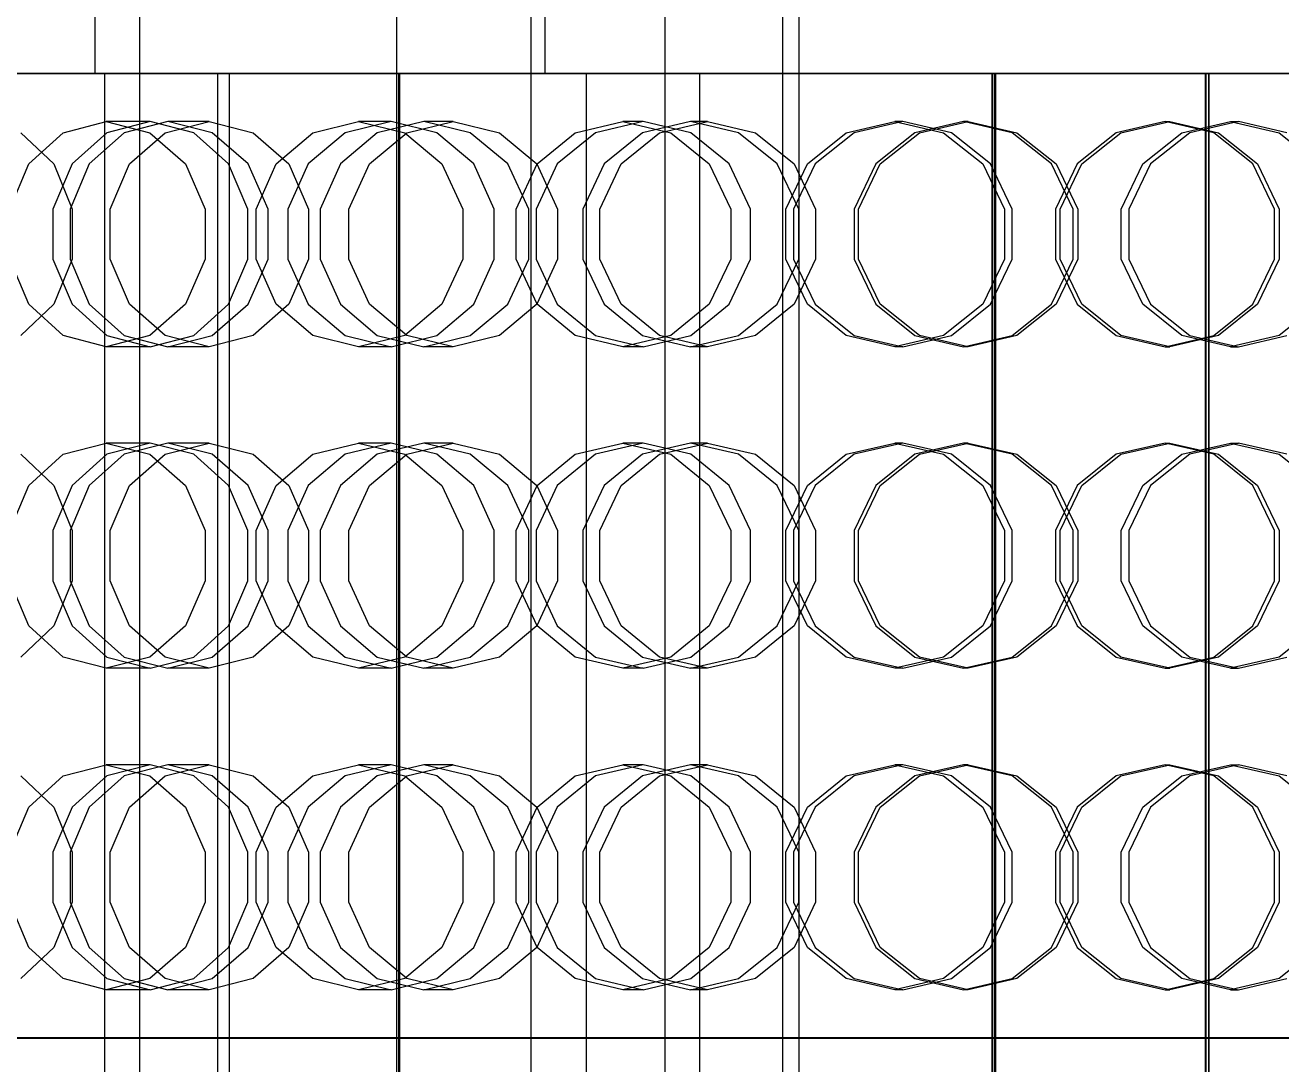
# Model space of a CAD drawing. Header units: millimetres. Extents: x -191664 to 191490, y -197311 to 10263.
# Drawn here: x 25933.8 to 26168.2, y -17984.8 to -17791 of the extents above; entities that cross this region are included whole.
import ezdxf

# ---------------------------------------------------------------- set-up
doc = ezdxf.new("R2010")
doc.units = ezdxf.units.MM
for name, color, linetype, lineweight in [('COTAS_USUARIO', 1, 'Continuous', 0), ('superior_briquetadora', 7, 'Continuous', 0), ('superior_C02-briq', 7, 'Continuous', 0), ('superior_C05', 7, 'Continuous', 0)]:
    doc.layers.add(name, color=color, linetype=linetype, lineweight=lineweight)
doc.dimstyles.new('PLANTA_100', dxfattribs={"dimtxt": 250, "dimasz": 150, "dimexe": 150, "dimexo": 80, "dimgap": 100, "dimtad": 1, "dimtih": 1, "dimtoh": 1, "dimdec": 1, "dimdsep": 46, "dimcen": 0.09, "dimclrd": 1, "dimclre": 1, "dimclrt": 1, "dimadec": 0, "dimazin": 0, "dimtfac": 1, "dimtdec": 4, "dimtofl": 0, "dimtmove": 0, "dimatfit": 3, "dimfxl": 1, "dimtolj": 1, "dimtzin": 0, "dimarcsym": 0})

# ---------------------------------------------------------------- blocks, each defined once
blk = doc.blocks.new('*D103')
at = {"layer": 'COTAS_USUARIO', "color": 1, "lineweight": -2, "transparency": 16777216}
for p, q in [((26928.19, -17830), (26928.19, -17680)), ((25808.19, -17980), (27078.19, -17980)), ((25808.19, -18000), (27078.19, -18000)), ((26928.19, -18150), (26928.19, -18300))]:
    blk.add_line(p, q, dxfattribs=at)
at = {"layer": 'COTAS_USUARIO', "color": 1, "transparency": 16777216}
for points in [[(26903.19, -17830), (26953.19, -17830), (26928.19, -17980)], [(26903.19, -18150), (26953.19, -18150), (26928.19, -18000)]]:
    blk.add_solid(points, dxfattribs=at)
at = {"layer": 'Defpoints', "color": 0, "transparency": 16777216}
for p in [(25728.19, -17980), (25728.19, -18000), (26928.19, -18000)]:
    blk.add_point(p, dxfattribs=at)

msp = doc.modelspace()

# ---------------------------------------------------------------- linework, layer by layer
at = {"layer": 'superior_briquetadora', "color": 9, "true_color": 0xb9c3c2}
for p, q in [((26030.8, -17250), (26030.8, -17800)), ((25946.84, -17520), (25946.84, -17800)), ((25920.17, -17800), (25937.28, -17800)), ((25938.37, -17800), (25921.23, -17800)), ((25924.91, -17800), (25937.82, -17800)), ((25938.46, -17800), (25925.71, -17800)), ((25944.91, -17800), (25927, -17800)), ((25928.14, -17800), (25945.94, -17800)), ((25937.28, -17800), (25954.88, -17800)), ((25937.82, -17800), (25946.84, -17800)), ((25956, -17800), (25938.37, -17800)), ((25947.19, -17800), (25938.46, -17800)), ((25960.2, -17800), (25944.91, -17800)), ((25945.94, -17800), (25961.02, -17800)), ((25946.84, -17800), (25950.18, -17800)), ((25950.18, -17800), (25947.19, -17800)), ((25948.72, -18160), (25948.72, -17800)), ((25951.29, -17800), (25948.72, -17800)), ((25948.72, -17800), (25952.98, -17800)), ((25960.32, -17800), (25951.29, -17800)), ((25952.98, -17800), (25963.44, -17800)), ((25954.88, -17800), (25972.93, -17800)), ((25974.07, -17800), (25956, -17800)), ((25971.38, -17800), (25960.2, -17800)), ((25974.42, -17800), (25960.32, -17800)), ((25961.02, -17800), (25971.91, -17800)), ((25963.44, -17800), (25978.5, -17800)), ((25969.81, -18160), (25969.81, -17800)), ((25972.39, -17800), (25969.81, -17800)), ((25969.81, -17800), (25974.08, -17800)), ((25977.35, -17800), (25971.38, -17800)), ((25971.91, -17800), (25977.54, -17800)), ((25971.91, -17800), (25971.91, -18160)), ((25981.42, -17800), (25972.39, -17800)), ((25972.93, -17800), (25991.37, -17800)), ((25992.54, -17800), (25974.07, -17800)), ((25974.08, -17800), (25984.54, -17800)), ((25991.45, -17800), (25974.42, -17800)), ((25977.54, -17800), (25977.35, -17800)), ((25978.5, -17800), (25995.87, -17800)), ((25995.52, -17800), (25981.42, -17800)), ((25984.54, -17800), (25999.6, -17800)), ((25991.37, -17800), (26010.17, -17800)), ((26008.82, -17800), (25991.45, -17800)), ((26011.35, -17800), (25992.54, -17800)), ((26012.55, -17800), (25995.52, -17800)), ((25995.87, -17800), (26012.9, -17800)), ((25999.6, -17800), (26016.97, -17800)), ((26003.59, -18160), (26003.59, -17800)), ((26004.16, -17800), (26003.59, -17800)), ((26003.59, -17800), (26006.07, -17800)), ((26003.69, -17800), (26006.17, -17800)), ((26003.69, -17800), (26003.69, -18160)), ((26004.26, -17800), (26003.69, -17800)), ((26007.79, -17800), (26004.16, -17800)), ((26007.89, -17800), (26004.26, -17800)), ((26006.07, -17800), (26011.54, -17800)), ((26006.17, -17800), (26011.64, -17800)), ((26014.39, -17800), (26007.79, -17800)), ((26014.48, -17800), (26007.89, -17800)), ((26023.88, -17800), (26008.82, -17800)), ((26010.17, -17800), (26029.27, -17800)), ((26030.47, -17800), (26011.35, -17800)), ((26011.54, -17800), (26019.87, -17800)), ((26011.64, -17800), (26019.97, -17800)), ((26029.92, -17800), (26012.55, -17800)), ((26012.9, -17800), (26027, -17800)), ((26023.79, -17800), (26014.39, -17800)), ((26023.87, -17800), (26014.48, -17800)), ((26016.97, -17800), (26034, -17800)), ((26019.87, -17800), (26030.84, -17800)), ((26019.97, -17800), (26030.95, -17800)), ((26035.75, -17800), (26023.79, -17800)), ((26035.83, -17800), (26023.87, -17800)), ((26034.34, -17800), (26023.88, -17800)), ((26027, -17800), (26036.03, -17800)), ((26029.27, -17800), (26048.62, -17800)), ((26044.98, -17800), (26029.92, -17800)), ((26049.84, -17800), (26030.47, -17800)), ((26030.8, -17800), (26033.61, -17800)), ((26031.74, -17800), (26030.8, -17800)), ((26030.84, -17800), (26044.21, -17800)), ((26030.95, -17800), (26044.31, -17800)), ((26036.39, -17800), (26031.74, -17800)), ((26033.61, -17800), (26040.05, -17800)), ((26034, -17800), (26048.1, -17800)), ((26038.61, -17800), (26034.34, -17800)), ((26050, -17800), (26035.75, -17800)), ((26050.06, -17800), (26035.83, -17800)), ((26036.03, -17800), (26038.61, -17800)), ((26044.56, -17800), (26036.39, -17800)), ((26038.61, -18160), (26038.61, -17800)), ((26040.05, -17800), (26049.87, -17800)), ((26044.21, -17800), (26059.63, -17800)), ((26044.31, -17800), (26059.73, -17800)), ((26055.94, -17800), (26044.56, -17800)), ((26055.44, -17800), (26044.98, -17800)), ((26048.1, -17800), (26057.13, -17800)), ((26048.62, -17800), (26068.18, -17800)), ((26069.4, -17800), (26049.84, -17800)), ((26049.87, -17800), (26062.71, -17800)), ((26066.17, -17800), (26050, -17800)), ((26066.22, -17800), (26050.06, -17800)), ((26059.71, -17800), (26055.44, -17800)), ((26070.11, -17800), (26055.94, -17800)), ((26057.13, -17800), (26059.71, -17800)), ((26059.63, -17800), (26076.73, -17800)), ((26059.71, -18160), (26059.71, -17800)), ((26059.73, -17800), (26076.83, -17800)), ((26062.71, -17800), (26078.06, -17800)), ((26083.86, -17800), (26066.17, -17800)), ((26083.9, -17800), (26066.22, -17800)), ((26068.18, -17800), (26087.89, -17800)), ((26089.12, -17800), (26069.4, -17800)), ((26086.5, -17800), (26070.11, -17800)), ((26076.73, -17800), (26095.08, -17800)), ((26076.83, -17800), (26095.18, -17800)), ((26078.06, -17800), (26095.34, -17800)), ((26102.65, -17800), (26083.86, -17800)), ((26102.67, -17800), (26083.9, -17800)), ((26104.5, -17800), (26086.5, -17800)), ((26087.89, -17800), (26107.7, -17800)), ((26108.94, -17800), (26089.12, -17800)), ((26095.08, -17800), (26114.25, -17800)), ((26095.18, -17800), (26114.35, -17800)), ((26095.34, -17800), (26113.88, -17800)), ((26122.07, -17800), (26102.65, -17800)), ((26122.07, -17800), (26102.67, -17800)), ((26123.4, -17800), (26104.5, -17800)), ((26107.7, -17800), (26127.57, -17800)), ((26128.81, -17800), (26108.94, -17800)), ((26113.88, -17800), (26132.97, -17800)), ((26114.25, -17800), (26114.25, -18160)), ((26114.25, -17800), (26114.82, -17800)), ((26114.35, -17800), (26114.35, -18160)), ((26114.35, -17800), (26114.92, -17800)), ((26114.82, -17800), (26154.77, -17800)), ((26114.82, -18160), (26114.82, -17800)), ((26114.92, -17800), (26154.67, -17800)), ((26114.92, -17800), (26114.92, -18160)), ((26141.62, -17800), (26122.07, -17800)), ((26141.63, -17800), (26122.07, -17800)), ((26142.49, -17800), (26123.4, -17800)), ((26127.57, -17800), (26147.43, -17800)), ((26148.67, -17800), (26128.81, -17800)), ((26132.97, -17800), (26151.88, -17800)), ((26160.84, -17800), (26141.62, -17800)), ((26160.87, -17800), (26141.63, -17800)), ((26161.03, -17800), (26142.49, -17800)), ((26147.43, -17800), (26167.25, -17800)), ((26168.49, -17800), (26148.67, -17800)), ((26151.88, -17800), (26169.87, -17800)), ((26154.1, -17800), (26172.81, -17800)), ((26154.1, -18160), (26154.1, -17800)), ((26154.67, -17800), (26154.1, -17800)), ((26154.77, -17800), (26154.2, -17800)), ((26154.2, -17800), (26172.92, -17800)), ((26154.2, -18160), (26154.2, -17800)), ((26154.67, -17800), (26154.67, -18160)), ((26154.77, -18160), (26154.77, -17800)), ((26179.26, -17800), (26160.84, -17800)), ((26179.3, -17800), (26160.87, -17800)), ((26178.31, -17800), (26161.03, -17800)), ((26167.25, -17800), (26186.97, -17800)), ((25940.91, -17811.08), (25948.97, -17809)), ((25957.19, -17809), (25948.97, -17809)), ((25948.97, -17809), (25957.12, -17811.08)), ((25957.19, -17809), (25949.09, -17811.08)), ((25960.48, -17809), (25952.29, -17811.08)), ((25965.3, -17811.08), (25957.19, -17809)), ((25959.94, -17811.08), (25968.17, -17809)), ((25968.17, -17809), (25960.48, -17809)), ((25968.76, -17811.08), (25960.48, -17809)), ((25968.17, -17809), (25976.41, -17811.08)), ((25987.5, -17811.08), (25996.04, -17809)), ((26002.11, -17809), (25993.53, -17811.08)), ((26002.11, -17809), (25996.04, -17809)), ((25996.04, -17809), (26004.66, -17811.08)), ((26008.2, -17809), (25999.55, -17811.08)), ((26010.68, -17811.08), (26002.11, -17809)), ((26005.03, -17811.08), (26013.7, -17809)), ((26013.7, -17809), (26008.2, -17809)), ((26016.9, -17811.08), (26008.2, -17809)), ((26013.7, -17809), (26022.38, -17811.08)), ((26036.49, -17811.08), (26045.38, -17809)), ((26049.18, -17809), (26040.27, -17811.08)), ((26049.18, -17809), (26045.38, -17809)), ((26045.38, -17809), (26054.31, -17811.08)), ((26057.97, -17809), (26049.02, -17811.08)), ((26058.08, -17811.08), (26049.18, -17809)), ((26052.23, -17811.08), (26061.19, -17809)), ((26061.19, -17809), (26057.97, -17809)), ((26066.95, -17811.08), (26057.97, -17809)), ((26061.19, -17809), (26070.15, -17811.08)), ((26087.06, -17811.08), (26096.13, -17809)), ((26097.6, -17809), (26088.52, -17811.08)), ((26097.6, -17809), (26096.13, -17809)), ((26096.13, -17809), (26105.22, -17811.08)), ((26106.68, -17811.08), (26097.6, -17809)), ((26108.94, -17809), (26099.84, -17811.08)), ((26100.72, -17811.08), (26109.82, -17809)), ((26109.82, -17809), (26108.94, -17809)), ((26118.05, -17811.08), (26108.94, -17809)), ((26109.82, -17809), (26118.92, -17811.08)), ((26146.55, -17809), (26137.45, -17811.08)), ((26138.33, -17811.08), (26147.43, -17809)), ((26146.55, -17809), (26147.43, -17809)), ((26155.65, -17811.08), (26146.55, -17809)), ((26147.43, -17809), (26156.53, -17811.08)), ((26149.69, -17811.08), (26158.77, -17809)), ((26160.24, -17809), (26151.15, -17811.08)), ((26158.77, -17809), (26160.24, -17809)), ((26158.77, -17809), (26167.85, -17811.08)), ((26169.31, -17811.08), (26160.24, -17809)), ((25933.04, -17811.08), (25939.18, -17816.91)), ((25934.52, -17816.91), (25940.91, -17811.08)), ((25949.09, -17811.08), (25942.59, -17816.91)), ((25952.29, -17811.08), (25945.78, -17816.91)), ((25953.33, -17816.91), (25959.94, -17811.08)), ((25957.12, -17811.08), (25963.73, -17816.91)), ((25971.79, -17816.91), (25965.3, -17811.08)), ((25975.47, -17816.91), (25968.76, -17811.08)), ((25976.41, -17811.08), (25983.02, -17816.91)), ((25980.7, -17816.91), (25987.5, -17811.08)), ((25993.53, -17811.08), (25986.65, -17816.91)), ((25999.55, -17811.08), (25992.67, -17816.91)), ((25998.07, -17816.91), (26005.03, -17811.08)), ((26004.66, -17811.08), (26011.62, -17816.91)), ((26017.56, -17816.91), (26010.68, -17811.08)), ((26023.93, -17816.91), (26016.9, -17811.08)), ((26022.38, -17811.08), (26029.33, -17816.91)), ((26029.4, -17816.91), (26036.49, -17811.08)), ((26040.27, -17811.08), (26033.13, -17816.91)), ((26049.02, -17811.08), (26041.88, -17816.91)), ((26045.04, -17816.91), (26052.23, -17811.08)), ((26054.31, -17811.08), (26061.5, -17816.91)), ((26065.23, -17816.91), (26058.08, -17811.08)), ((26074.18, -17816.91), (26066.95, -17811.08)), ((26070.15, -17811.08), (26077.34, -17816.91)), ((26079.8, -17816.91), (26087.06, -17811.08)), ((26088.52, -17811.08), (26081.24, -17816.91)), ((26099.84, -17811.08), (26092.56, -17816.91)), ((26093.42, -17816.91), (26100.72, -17811.08)), ((26105.22, -17811.08), (26112.52, -17816.91)), ((26113.97, -17816.91), (26106.68, -17811.08)), ((26125.36, -17816.91), (26118.05, -17811.08)), ((26118.92, -17811.08), (26126.22, -17816.91)), ((26137.45, -17811.08), (26130.15, -17816.91)), ((26131.02, -17816.91), (26138.33, -17811.08)), ((26142.41, -17816.91), (26149.69, -17811.08)), ((26151.15, -17811.08), (26143.85, -17816.91)), ((26162.95, -17816.91), (26155.65, -17811.08)), ((26156.53, -17811.08), (26163.82, -17816.91)), ((26167.85, -17811.08), (26175.13, -17816.91)), ((25931, -17825.33), (25934.52, -17816.91)), ((25942.59, -17816.91), (25938.98, -17825.33)), ((25939.18, -17816.91), (25942.59, -17825.33)), ((25945.78, -17816.91), (25942.2, -17825.33)), ((25949.67, -17825.33), (25953.33, -17816.91)), ((25963.73, -17816.91), (25967.42, -17825.33)), ((25975.4, -17825.33), (25971.79, -17816.91)), ((25979.21, -17825.33), (25975.47, -17816.91)), ((25976.95, -17825.33), (25980.7, -17816.91)), ((25986.65, -17816.91), (25982.83, -17825.33)), ((25983.02, -17816.91), (25986.68, -17825.33)), ((25992.67, -17816.91), (25988.87, -17825.33)), ((25994.21, -17825.33), (25998.07, -17816.91)), ((26011.62, -17816.91), (26015.5, -17825.33)), ((26021.38, -17825.33), (26017.56, -17816.91)), ((26027.85, -17825.33), (26023.93, -17816.91)), ((26025.48, -17825.33), (26029.4, -17816.91)), ((26033.13, -17816.91), (26029.17, -17825.33)), ((26029.33, -17816.91), (26033.19, -17825.33)), ((26041.88, -17816.91), (26037.92, -17825.33)), ((26041.05, -17825.33), (26045.04, -17816.91)), ((26061.5, -17816.91), (26065.5, -17825.33)), ((26069.19, -17825.33), (26065.23, -17816.91)), ((26078.21, -17825.33), (26074.18, -17816.91)), ((26075.77, -17825.33), (26079.8, -17816.91)), ((26081.24, -17816.91), (26077.2, -17825.33)), ((26077.34, -17816.91), (26081.33, -17825.33)), ((26092.56, -17816.91), (26088.52, -17825.33)), ((26089.37, -17825.33), (26093.42, -17816.91)), ((26112.52, -17816.91), (26116.58, -17825.33)), ((26118.01, -17825.33), (26113.97, -17816.91)), ((26129.41, -17825.33), (26125.36, -17816.91)), ((26130.15, -17816.91), (26126.1, -17825.33)), ((26126.22, -17816.91), (26130.27, -17825.33)), ((26126.96, -17825.33), (26131.02, -17816.91)), ((26138.37, -17825.33), (26142.41, -17816.91)), ((26143.85, -17816.91), (26139.79, -17825.33)), ((26167, -17825.33), (26162.95, -17816.91)), ((26163.82, -17816.91), (26167.86, -17825.33)), ((25938.98, -17825.33), (25938.98, -17834.67)), ((25942.2, -17825.33), (25942.2, -17834.67)), ((25942.59, -17825.33), (25942.59, -17834.67)), ((25949.67, -17834.67), (25949.67, -17825.33)), ((25967.42, -17825.33), (25967.42, -17834.67)), ((25975.4, -17834.67), (25975.4, -17825.33)), ((25976.95, -17834.67), (25976.95, -17825.33)), ((25979.21, -17834.67), (25979.21, -17825.33)), ((25982.83, -17825.33), (25982.83, -17834.67)), ((25986.68, -17825.33), (25986.68, -17834.67)), ((25988.87, -17825.33), (25988.87, -17834.67)), ((25994.21, -17834.67), (25994.21, -17825.33)), ((26015.5, -17825.33), (26015.5, -17834.67)), ((26021.38, -17834.67), (26021.38, -17825.33)), ((26025.48, -17834.67), (26025.48, -17825.33)), ((26027.85, -17834.67), (26027.85, -17825.33)), ((26029.17, -17825.33), (26029.17, -17834.67)), ((26033.19, -17825.33), (26033.19, -17834.67)), ((26037.92, -17825.33), (26037.92, -17834.67)), ((26041.05, -17834.67), (26041.05, -17825.33)), ((26065.5, -17825.33), (26065.5, -17834.67)), ((26069.19, -17834.67), (26069.19, -17825.33)), ((26075.77, -17834.67), (26075.77, -17825.33)), ((26077.2, -17825.33), (26077.2, -17834.67)), ((26078.21, -17834.67), (26078.21, -17825.33)), ((26081.33, -17825.33), (26081.33, -17834.67)), ((26088.52, -17825.33), (26088.52, -17834.67)), ((26089.37, -17834.67), (26089.37, -17825.33)), ((26116.58, -17825.33), (26116.58, -17834.67)), ((26118.01, -17834.67), (26118.01, -17825.33)), ((26126.1, -17825.33), (26126.1, -17834.67)), ((26126.96, -17834.67), (26126.96, -17825.33)), ((26129.41, -17834.67), (26129.41, -17825.33)), ((26130.27, -17825.33), (26130.27, -17834.67)), ((26138.37, -17834.67), (26138.37, -17825.33)), ((26139.79, -17825.33), (26139.79, -17834.67)), ((26167, -17834.67), (26167, -17825.33)), ((26167.86, -17825.33), (26167.86, -17834.67)), ((25934.52, -17843.09), (25931, -17834.67)), ((25938.98, -17834.67), (25942.59, -17843.09)), ((25942.59, -17834.67), (25939.18, -17843.09)), ((25942.2, -17834.67), (25945.78, -17843.09)), ((25953.33, -17843.09), (25949.67, -17834.67)), ((25967.42, -17834.67), (25963.73, -17843.09)), ((25971.79, -17843.09), (25975.4, -17834.67)), ((25975.47, -17843.09), (25979.21, -17834.67)), ((25980.7, -17843.09), (25976.95, -17834.67)), ((25982.83, -17834.67), (25986.65, -17843.09)), ((25986.68, -17834.67), (25983.02, -17843.09)), ((25988.87, -17834.67), (25992.67, -17843.09)), ((25998.07, -17843.09), (25994.21, -17834.67)), ((26015.5, -17834.67), (26011.62, -17843.09)), ((26017.56, -17843.09), (26021.38, -17834.67)), ((26023.93, -17843.09), (26027.85, -17834.67)), ((26029.4, -17843.09), (26025.48, -17834.67)), ((26029.17, -17834.67), (26033.13, -17843.09)), ((26033.19, -17834.67), (26029.33, -17843.09)), ((26037.92, -17834.67), (26041.88, -17843.09)), ((26045.04, -17843.09), (26041.05, -17834.67)), ((26065.5, -17834.67), (26061.5, -17843.09)), ((26065.23, -17843.09), (26069.19, -17834.67)), ((26074.18, -17843.09), (26078.21, -17834.67)), ((26079.8, -17843.09), (26075.77, -17834.67)), ((26077.2, -17834.67), (26081.24, -17843.09)), ((26081.33, -17834.67), (26077.34, -17843.09)), ((26088.52, -17834.67), (26092.56, -17843.09)), ((26093.42, -17843.09), (26089.37, -17834.67)), ((26116.58, -17834.67), (26112.52, -17843.09)), ((26113.97, -17843.09), (26118.01, -17834.67)), ((26125.36, -17843.09), (26129.41, -17834.67)), ((26126.1, -17834.67), (26130.15, -17843.09)), ((26130.27, -17834.67), (26126.22, -17843.09)), ((26131.02, -17843.09), (26126.96, -17834.67)), ((26142.41, -17843.09), (26138.37, -17834.67)), ((26139.79, -17834.67), (26143.85, -17843.09)), ((26162.95, -17843.09), (26167, -17834.67)), ((26167.86, -17834.67), (26163.82, -17843.09)), ((25939.18, -17843.09), (25933.04, -17848.92)), ((25940.91, -17848.92), (25934.52, -17843.09)), ((25942.59, -17843.09), (25949.09, -17848.92)), ((25945.78, -17843.09), (25952.29, -17848.92)), ((25959.94, -17848.92), (25953.33, -17843.09)), ((25963.73, -17843.09), (25957.12, -17848.92)), ((25965.3, -17848.92), (25971.79, -17843.09)), ((25968.76, -17848.92), (25975.47, -17843.09)), ((25983.02, -17843.09), (25976.41, -17848.92)), ((25987.5, -17848.92), (25980.7, -17843.09)), ((25986.65, -17843.09), (25993.53, -17848.92)), ((25992.67, -17843.09), (25999.55, -17848.92)), ((26005.03, -17848.92), (25998.07, -17843.09)), ((26011.62, -17843.09), (26004.66, -17848.92)), ((26010.68, -17848.92), (26017.56, -17843.09)), ((26016.9, -17848.92), (26023.93, -17843.09)), ((26029.33, -17843.09), (26022.38, -17848.92)), ((26036.49, -17848.92), (26029.4, -17843.09)), ((26033.13, -17843.09), (26040.27, -17848.92)), ((26041.88, -17843.09), (26049.02, -17848.92)), ((26052.23, -17848.92), (26045.04, -17843.09)), ((26061.5, -17843.09), (26054.31, -17848.92)), ((26058.08, -17848.92), (26065.23, -17843.09)), ((26066.95, -17848.92), (26074.18, -17843.09)), ((26077.34, -17843.09), (26070.15, -17848.92)), ((26087.06, -17848.92), (26079.8, -17843.09)), ((26081.24, -17843.09), (26088.52, -17848.92)), ((26092.56, -17843.09), (26099.84, -17848.92)), ((26100.72, -17848.92), (26093.42, -17843.09)), ((26112.52, -17843.09), (26105.22, -17848.92)), ((26106.68, -17848.92), (26113.97, -17843.09)), ((26118.05, -17848.92), (26125.36, -17843.09)), ((26126.22, -17843.09), (26118.92, -17848.92)), ((26130.15, -17843.09), (26137.45, -17848.92)), ((26138.33, -17848.92), (26131.02, -17843.09)), ((26149.69, -17848.92), (26142.41, -17843.09)), ((26143.85, -17843.09), (26151.15, -17848.92)), ((26155.65, -17848.92), (26162.95, -17843.09)), ((26163.82, -17843.09), (26156.53, -17848.92)), ((26175.13, -17843.09), (26167.85, -17848.92)), ((25948.97, -17851), (25940.91, -17848.92)), ((25957.12, -17848.92), (25948.97, -17851)), ((25949.09, -17848.92), (25957.19, -17851)), ((25952.29, -17848.92), (25960.48, -17851)), ((25957.19, -17851), (25965.3, -17848.92)), ((25968.17, -17851), (25959.94, -17848.92)), ((25960.48, -17851), (25968.76, -17848.92)), ((25976.41, -17848.92), (25968.17, -17851)), ((25996.04, -17851), (25987.5, -17848.92)), ((25993.53, -17848.92), (26002.11, -17851)), ((26004.66, -17848.92), (25996.04, -17851)), ((25999.55, -17848.92), (26008.2, -17851)), ((26002.11, -17851), (26010.68, -17848.92)), ((26013.7, -17851), (26005.03, -17848.92)), ((26008.2, -17851), (26016.9, -17848.92)), ((26022.38, -17848.92), (26013.7, -17851)), ((26045.38, -17851), (26036.49, -17848.92)), ((26040.27, -17848.92), (26049.18, -17851)), ((26054.31, -17848.92), (26045.38, -17851)), ((26049.02, -17848.92), (26057.97, -17851)), ((26049.18, -17851), (26058.08, -17848.92)), ((26061.19, -17851), (26052.23, -17848.92)), ((26057.97, -17851), (26066.95, -17848.92)), ((26070.15, -17848.92), (26061.19, -17851)), ((26096.13, -17851), (26087.06, -17848.92)), ((26088.52, -17848.92), (26097.6, -17851)), ((26105.22, -17848.92), (26096.13, -17851)), ((26097.6, -17851), (26106.68, -17848.92)), ((26099.84, -17848.92), (26108.94, -17851)), ((26109.82, -17851), (26100.72, -17848.92)), ((26108.94, -17851), (26118.05, -17848.92)), ((26118.92, -17848.92), (26109.82, -17851)), ((26137.45, -17848.92), (26146.55, -17851)), ((26147.43, -17851), (26138.33, -17848.92)), ((26146.55, -17851), (26155.65, -17848.92)), ((26156.53, -17848.92), (26147.43, -17851)), ((26158.77, -17851), (26149.69, -17848.92)), ((26151.15, -17848.92), (26160.24, -17851)), ((26167.85, -17848.92), (26158.77, -17851)), ((26160.24, -17851), (26169.31, -17848.92)), ((25957.19, -17851), (25948.97, -17851)), ((25968.17, -17851), (25960.48, -17851)), ((26002.11, -17851), (25996.04, -17851)), ((26013.7, -17851), (26008.2, -17851)), ((26049.18, -17851), (26045.38, -17851)), ((26061.19, -17851), (26057.97, -17851)), ((26097.6, -17851), (26096.13, -17851)), ((26109.82, -17851), (26108.94, -17851)), ((26146.55, -17851), (26147.43, -17851)), ((26158.77, -17851), (26160.24, -17851)), ((25940.91, -17871.08), (25948.97, -17869)), ((25957.19, -17869), (25948.97, -17869)), ((25948.97, -17869), (25957.12, -17871.08)), ((25957.19, -17869), (25949.09, -17871.08)), ((25960.48, -17869), (25952.29, -17871.08)), ((25965.3, -17871.08), (25957.19, -17869)), ((25959.94, -17871.08), (25968.17, -17869)), ((25968.17, -17869), (25960.48, -17869)), ((25968.76, -17871.08), (25960.48, -17869)), ((25968.17, -17869), (25976.41, -17871.08)), ((25987.5, -17871.08), (25996.04, -17869)), ((26002.11, -17869), (25993.53, -17871.08)), ((26002.11, -17869), (25996.04, -17869)), ((25996.04, -17869), (26004.66, -17871.08)), ((26008.2, -17869), (25999.55, -17871.08)), ((26010.68, -17871.08), (26002.11, -17869)), ((26005.03, -17871.08), (26013.7, -17869)), ((26013.7, -17869), (26008.2, -17869)), ((26016.9, -17871.08), (26008.2, -17869)), ((26013.7, -17869), (26022.38, -17871.08)), ((26036.49, -17871.08), (26045.38, -17869)), ((26049.18, -17869), (26040.27, -17871.08)), ((26049.18, -17869), (26045.38, -17869)), ((26045.38, -17869), (26054.31, -17871.08)), ((26057.97, -17869), (26049.02, -17871.08)), ((26058.08, -17871.08), (26049.18, -17869)), ((26052.23, -17871.08), (26061.19, -17869)), ((26061.19, -17869), (26057.97, -17869)), ((26066.95, -17871.08), (26057.97, -17869)), ((26061.19, -17869), (26070.15, -17871.08)), ((26087.06, -17871.08), (26096.13, -17869)), ((26097.6, -17869), (26088.52, -17871.08)), ((26097.6, -17869), (26096.13, -17869)), ((26096.13, -17869), (26105.22, -17871.08)), ((26106.68, -17871.08), (26097.6, -17869)), ((26108.94, -17869), (26099.84, -17871.08)), ((26100.72, -17871.08), (26109.82, -17869)), ((26109.82, -17869), (26108.94, -17869)), ((26118.05, -17871.08), (26108.94, -17869)), ((26109.82, -17869), (26118.92, -17871.08)), ((26146.55, -17869), (26137.45, -17871.08)), ((26138.33, -17871.08), (26147.43, -17869)), ((26146.55, -17869), (26147.43, -17869)), ((26155.65, -17871.08), (26146.55, -17869)), ((26147.43, -17869), (26156.53, -17871.08)), ((26149.69, -17871.08), (26158.77, -17869)), ((26160.24, -17869), (26151.15, -17871.08)), ((26158.77, -17869), (26160.24, -17869)), ((26158.77, -17869), (26167.85, -17871.08)), ((26169.31, -17871.08), (26160.24, -17869)), ((25933.04, -17871.08), (25939.18, -17876.91)), ((25934.52, -17876.91), (25940.91, -17871.08)), ((25949.09, -17871.08), (25942.59, -17876.91)), ((25952.29, -17871.08), (25945.78, -17876.91)), ((25953.33, -17876.91), (25959.94, -17871.08)), ((25957.12, -17871.08), (25963.73, -17876.91)), ((25971.79, -17876.91), (25965.3, -17871.08)), ((25975.47, -17876.91), (25968.76, -17871.08)), ((25976.41, -17871.08), (25983.02, -17876.91)), ((25980.7, -17876.91), (25987.5, -17871.08)), ((25993.53, -17871.08), (25986.65, -17876.91)), ((25999.55, -17871.08), (25992.67, -17876.91)), ((25998.07, -17876.91), (26005.03, -17871.08)), ((26004.66, -17871.08), (26011.62, -17876.91)), ((26017.56, -17876.91), (26010.68, -17871.08)), ((26023.93, -17876.91), (26016.9, -17871.08)), ((26022.38, -17871.08), (26029.33, -17876.91)), ((26029.4, -17876.91), (26036.49, -17871.08)), ((26040.27, -17871.08), (26033.13, -17876.91)), ((26049.02, -17871.08), (26041.88, -17876.91)), ((26045.04, -17876.91), (26052.23, -17871.08)), ((26054.31, -17871.08), (26061.5, -17876.91)), ((26065.23, -17876.91), (26058.08, -17871.08)), ((26074.18, -17876.91), (26066.95, -17871.08)), ((26070.15, -17871.08), (26077.34, -17876.91)), ((26079.8, -17876.91), (26087.06, -17871.08)), ((26088.52, -17871.08), (26081.24, -17876.91)), ((26099.84, -17871.08), (26092.56, -17876.91)), ((26093.42, -17876.91), (26100.72, -17871.08)), ((26105.22, -17871.08), (26112.52, -17876.91)), ((26113.97, -17876.91), (26106.68, -17871.08)), ((26125.36, -17876.91), (26118.05, -17871.08)), ((26118.92, -17871.08), (26126.22, -17876.91)), ((26137.45, -17871.08), (26130.15, -17876.91)), ((26131.02, -17876.91), (26138.33, -17871.08)), ((26142.41, -17876.91), (26149.69, -17871.08)), ((26151.15, -17871.08), (26143.85, -17876.91)), ((26162.95, -17876.91), (26155.65, -17871.08)), ((26156.53, -17871.08), (26163.82, -17876.91)), ((26167.85, -17871.08), (26175.13, -17876.91)), ((25931, -17885.33), (25934.52, -17876.91)), ((25942.59, -17876.91), (25938.98, -17885.33)), ((25939.18, -17876.91), (25942.59, -17885.33)), ((25945.78, -17876.91), (25942.2, -17885.33)), ((25949.67, -17885.33), (25953.33, -17876.91)), ((25963.73, -17876.91), (25967.42, -17885.33)), ((25975.4, -17885.33), (25971.79, -17876.91)), ((25979.21, -17885.33), (25975.47, -17876.91)), ((25976.95, -17885.33), (25980.7, -17876.91)), ((25986.65, -17876.91), (25982.83, -17885.33)), ((25983.02, -17876.91), (25986.68, -17885.33)), ((25992.67, -17876.91), (25988.87, -17885.33)), ((25994.21, -17885.33), (25998.07, -17876.91)), ((26011.62, -17876.91), (26015.5, -17885.33)), ((26021.38, -17885.33), (26017.56, -17876.91)), ((26027.85, -17885.33), (26023.93, -17876.91)), ((26025.48, -17885.33), (26029.4, -17876.91)), ((26033.13, -17876.91), (26029.17, -17885.33)), ((26029.33, -17876.91), (26033.19, -17885.33)), ((26041.88, -17876.91), (26037.92, -17885.33)), ((26041.05, -17885.33), (26045.04, -17876.91)), ((26061.5, -17876.91), (26065.5, -17885.33)), ((26069.19, -17885.33), (26065.23, -17876.91)), ((26078.21, -17885.33), (26074.18, -17876.91)), ((26075.77, -17885.33), (26079.8, -17876.91)), ((26081.24, -17876.91), (26077.2, -17885.33)), ((26077.34, -17876.91), (26081.33, -17885.33)), ((26092.56, -17876.91), (26088.52, -17885.33)), ((26089.37, -17885.33), (26093.42, -17876.91)), ((26112.52, -17876.91), (26116.58, -17885.33)), ((26118.01, -17885.33), (26113.97, -17876.91)), ((26129.41, -17885.33), (26125.36, -17876.91)), ((26130.15, -17876.91), (26126.1, -17885.33)), ((26126.22, -17876.91), (26130.27, -17885.33)), ((26126.96, -17885.33), (26131.02, -17876.91)), ((26138.37, -17885.33), (26142.41, -17876.91)), ((26143.85, -17876.91), (26139.79, -17885.33)), ((26167, -17885.33), (26162.95, -17876.91)), ((26163.82, -17876.91), (26167.86, -17885.33)), ((25938.98, -17885.33), (25938.98, -17894.67)), ((25942.2, -17885.33), (25942.2, -17894.67)), ((25942.59, -17885.33), (25942.59, -17894.67)), ((25949.67, -17894.67), (25949.67, -17885.33)), ((25967.42, -17885.33), (25967.42, -17894.67)), ((25975.4, -17894.67), (25975.4, -17885.33)), ((25976.95, -17894.67), (25976.95, -17885.33)), ((25979.21, -17894.67), (25979.21, -17885.33)), ((25982.83, -17885.33), (25982.83, -17894.67)), ((25986.68, -17885.33), (25986.68, -17894.67)), ((25988.87, -17885.33), (25988.87, -17894.67)), ((25994.21, -17894.67), (25994.21, -17885.33)), ((26015.5, -17885.33), (26015.5, -17894.67)), ((26021.38, -17894.67), (26021.38, -17885.33)), ((26025.48, -17894.67), (26025.48, -17885.33)), ((26027.85, -17894.67), (26027.85, -17885.33)), ((26029.17, -17885.33), (26029.17, -17894.67)), ((26033.19, -17885.33), (26033.19, -17894.67)), ((26037.92, -17885.33), (26037.92, -17894.67)), ((26041.05, -17894.67), (26041.05, -17885.33)), ((26065.5, -17885.33), (26065.5, -17894.67)), ((26069.19, -17894.67), (26069.19, -17885.33)), ((26075.77, -17894.67), (26075.77, -17885.33)), ((26077.2, -17885.33), (26077.2, -17894.67)), ((26078.21, -17894.67), (26078.21, -17885.33)), ((26081.33, -17885.33), (26081.33, -17894.67)), ((26088.52, -17885.33), (26088.52, -17894.67)), ((26089.37, -17894.67), (26089.37, -17885.33)), ((26116.58, -17885.33), (26116.58, -17894.67)), ((26118.01, -17894.67), (26118.01, -17885.33)), ((26126.1, -17885.33), (26126.1, -17894.67)), ((26126.96, -17894.67), (26126.96, -17885.33)), ((26129.41, -17894.67), (26129.41, -17885.33)), ((26130.27, -17885.33), (26130.27, -17894.67)), ((26138.37, -17894.67), (26138.37, -17885.33)), ((26139.79, -17885.33), (26139.79, -17894.67)), ((26167, -17894.67), (26167, -17885.33)), ((26167.86, -17885.33), (26167.86, -17894.67)), ((25934.52, -17903.09), (25931, -17894.67)), ((25938.98, -17894.67), (25942.59, -17903.09)), ((25942.59, -17894.67), (25939.18, -17903.09)), ((25942.2, -17894.67), (25945.78, -17903.09)), ((25953.33, -17903.09), (25949.67, -17894.67)), ((25967.42, -17894.67), (25963.73, -17903.09)), ((25971.79, -17903.09), (25975.4, -17894.67)), ((25975.47, -17903.09), (25979.21, -17894.67)), ((25980.7, -17903.09), (25976.95, -17894.67)), ((25982.83, -17894.67), (25986.65, -17903.09)), ((25986.68, -17894.67), (25983.02, -17903.09)), ((25988.87, -17894.67), (25992.67, -17903.09)), ((25998.07, -17903.09), (25994.21, -17894.67)), ((26015.5, -17894.67), (26011.62, -17903.09)), ((26017.56, -17903.09), (26021.38, -17894.67)), ((26023.93, -17903.09), (26027.85, -17894.67)), ((26029.4, -17903.09), (26025.48, -17894.67)), ((26029.17, -17894.67), (26033.13, -17903.09)), ((26033.19, -17894.67), (26029.33, -17903.09)), ((26037.92, -17894.67), (26041.88, -17903.09)), ((26045.04, -17903.09), (26041.05, -17894.67)), ((26065.5, -17894.67), (26061.5, -17903.09)), ((26065.23, -17903.09), (26069.19, -17894.67)), ((26074.18, -17903.09), (26078.21, -17894.67)), ((26079.8, -17903.09), (26075.77, -17894.67)), ((26077.2, -17894.67), (26081.24, -17903.09)), ((26081.33, -17894.67), (26077.34, -17903.09)), ((26088.52, -17894.67), (26092.56, -17903.09)), ((26093.42, -17903.09), (26089.37, -17894.67)), ((26116.58, -17894.67), (26112.52, -17903.09)), ((26113.97, -17903.09), (26118.01, -17894.67)), ((26125.36, -17903.09), (26129.41, -17894.67)), ((26126.1, -17894.67), (26130.15, -17903.09)), ((26130.27, -17894.67), (26126.22, -17903.09)), ((26131.02, -17903.09), (26126.96, -17894.67)), ((26142.41, -17903.09), (26138.37, -17894.67)), ((26139.79, -17894.67), (26143.85, -17903.09)), ((26162.95, -17903.09), (26167, -17894.67)), ((26167.86, -17894.67), (26163.82, -17903.09)), ((25939.18, -17903.09), (25933.04, -17908.92)), ((25940.91, -17908.92), (25934.52, -17903.09)), ((25942.59, -17903.09), (25949.09, -17908.92)), ((25945.78, -17903.09), (25952.29, -17908.92)), ((25959.94, -17908.92), (25953.33, -17903.09)), ((25963.73, -17903.09), (25957.12, -17908.92)), ((25965.3, -17908.92), (25971.79, -17903.09)), ((25968.76, -17908.92), (25975.47, -17903.09)), ((25983.02, -17903.09), (25976.41, -17908.92)), ((25987.5, -17908.92), (25980.7, -17903.09)), ((25986.65, -17903.09), (25993.53, -17908.92)), ((25992.67, -17903.09), (25999.55, -17908.92)), ((26005.03, -17908.92), (25998.07, -17903.09)), ((26011.62, -17903.09), (26004.66, -17908.92)), ((26010.68, -17908.92), (26017.56, -17903.09)), ((26016.9, -17908.92), (26023.93, -17903.09)), ((26029.33, -17903.09), (26022.38, -17908.92)), ((26036.49, -17908.92), (26029.4, -17903.09)), ((26033.13, -17903.09), (26040.27, -17908.92)), ((26041.88, -17903.09), (26049.02, -17908.92)), ((26052.23, -17908.92), (26045.04, -17903.09)), ((26061.5, -17903.09), (26054.31, -17908.92)), ((26058.08, -17908.92), (26065.23, -17903.09)), ((26066.95, -17908.92), (26074.18, -17903.09)), ((26077.34, -17903.09), (26070.15, -17908.92)), ((26087.06, -17908.92), (26079.8, -17903.09)), ((26081.24, -17903.09), (26088.52, -17908.92)), ((26092.56, -17903.09), (26099.84, -17908.92)), ((26100.72, -17908.92), (26093.42, -17903.09)), ((26112.52, -17903.09), (26105.22, -17908.92)), ((26106.68, -17908.92), (26113.97, -17903.09)), ((26118.05, -17908.92), (26125.36, -17903.09)), ((26126.22, -17903.09), (26118.92, -17908.92)), ((26130.15, -17903.09), (26137.45, -17908.92)), ((26138.33, -17908.92), (26131.02, -17903.09)), ((26149.69, -17908.92), (26142.41, -17903.09)), ((26143.85, -17903.09), (26151.15, -17908.92)), ((26155.65, -17908.92), (26162.95, -17903.09)), ((26163.82, -17903.09), (26156.53, -17908.92)), ((26175.13, -17903.09), (26167.85, -17908.92)), ((25948.97, -17911), (25940.91, -17908.92)), ((25957.12, -17908.92), (25948.97, -17911)), ((25949.09, -17908.92), (25957.19, -17911)), ((25952.29, -17908.92), (25960.48, -17911)), ((25957.19, -17911), (25965.3, -17908.92)), ((25968.17, -17911), (25959.94, -17908.92)), ((25960.48, -17911), (25968.76, -17908.92)), ((25976.41, -17908.92), (25968.17, -17911)), ((25996.04, -17911), (25987.5, -17908.92)), ((25993.53, -17908.92), (26002.11, -17911)), ((26004.66, -17908.92), (25996.04, -17911)), ((25999.55, -17908.92), (26008.2, -17911)), ((26002.11, -17911), (26010.68, -17908.92)), ((26013.7, -17911), (26005.03, -17908.92)), ((26008.2, -17911), (26016.9, -17908.92)), ((26022.38, -17908.92), (26013.7, -17911)), ((26045.38, -17911), (26036.49, -17908.92)), ((26040.27, -17908.92), (26049.18, -17911)), ((26054.31, -17908.92), (26045.38, -17911)), ((26049.02, -17908.92), (26057.97, -17911)), ((26049.18, -17911), (26058.08, -17908.92)), ((26061.19, -17911), (26052.23, -17908.92)), ((26057.97, -17911), (26066.95, -17908.92)), ((26070.15, -17908.92), (26061.19, -17911)), ((26096.13, -17911), (26087.06, -17908.92)), ((26088.52, -17908.92), (26097.6, -17911)), ((26105.22, -17908.92), (26096.13, -17911)), ((26097.6, -17911), (26106.68, -17908.92)), ((26099.84, -17908.92), (26108.94, -17911)), ((26109.82, -17911), (26100.72, -17908.92)), ((26108.94, -17911), (26118.05, -17908.92)), ((26118.92, -17908.92), (26109.82, -17911)), ((26137.45, -17908.92), (26146.55, -17911)), ((26147.43, -17911), (26138.33, -17908.92)), ((26146.55, -17911), (26155.65, -17908.92)), ((26156.53, -17908.92), (26147.43, -17911)), ((26158.77, -17911), (26149.69, -17908.92)), ((26151.15, -17908.92), (26160.24, -17911)), ((26167.85, -17908.92), (26158.77, -17911)), ((26160.24, -17911), (26169.31, -17908.92)), ((25957.19, -17911), (25948.97, -17911)), ((25968.17, -17911), (25960.48, -17911)), ((26002.11, -17911), (25996.04, -17911)), ((26013.7, -17911), (26008.2, -17911)), ((26049.18, -17911), (26045.38, -17911)), ((26061.19, -17911), (26057.97, -17911)), ((26097.6, -17911), (26096.13, -17911)), ((26109.82, -17911), (26108.94, -17911)), ((26146.55, -17911), (26147.43, -17911)), ((26158.77, -17911), (26160.24, -17911)), ((25940.91, -17931.08), (25948.97, -17929)), ((25957.19, -17929), (25948.97, -17929)), ((25948.97, -17929), (25957.12, -17931.08)), ((25957.19, -17929), (25949.09, -17931.08)), ((25960.48, -17929), (25952.29, -17931.08)), ((25965.3, -17931.08), (25957.19, -17929)), ((25959.94, -17931.08), (25968.17, -17929)), ((25968.17, -17929), (25960.48, -17929)), ((25968.76, -17931.08), (25960.48, -17929)), ((25968.17, -17929), (25976.41, -17931.08)), ((25987.5, -17931.08), (25996.04, -17929)), ((26002.11, -17929), (25993.53, -17931.08)), ((26002.11, -17929), (25996.04, -17929)), ((25996.04, -17929), (26004.66, -17931.08)), ((26008.2, -17929), (25999.55, -17931.08)), ((26010.68, -17931.08), (26002.11, -17929)), ((26005.03, -17931.08), (26013.7, -17929)), ((26013.7, -17929), (26008.2, -17929)), ((26016.9, -17931.08), (26008.2, -17929)), ((26013.7, -17929), (26022.38, -17931.08)), ((26036.49, -17931.08), (26045.38, -17929)), ((26049.18, -17929), (26040.27, -17931.08)), ((26049.18, -17929), (26045.38, -17929)), ((26045.38, -17929), (26054.31, -17931.08)), ((26057.97, -17929), (26049.02, -17931.08)), ((26058.08, -17931.08), (26049.18, -17929)), ((26052.23, -17931.08), (26061.19, -17929)), ((26061.19, -17929), (26057.97, -17929)), ((26066.95, -17931.08), (26057.97, -17929)), ((26061.19, -17929), (26070.15, -17931.08)), ((26087.06, -17931.08), (26096.13, -17929)), ((26097.6, -17929), (26088.52, -17931.08)), ((26097.6, -17929), (26096.13, -17929)), ((26096.13, -17929), (26105.22, -17931.08)), ((26106.68, -17931.08), (26097.6, -17929)), ((26108.94, -17929), (26099.84, -17931.08)), ((26100.72, -17931.08), (26109.82, -17929)), ((26109.82, -17929), (26108.94, -17929)), ((26118.05, -17931.08), (26108.94, -17929)), ((26109.82, -17929), (26118.92, -17931.08)), ((26146.55, -17929), (26137.45, -17931.08)), ((26138.33, -17931.08), (26147.43, -17929)), ((26146.55, -17929), (26147.43, -17929)), ((26155.65, -17931.08), (26146.55, -17929)), ((26147.43, -17929), (26156.53, -17931.08)), ((26149.69, -17931.08), (26158.77, -17929)), ((26160.24, -17929), (26151.15, -17931.08)), ((26158.77, -17929), (26160.24, -17929)), ((26158.77, -17929), (26167.85, -17931.08)), ((26169.31, -17931.08), (26160.24, -17929)), ((25933.04, -17931.08), (25939.18, -17936.91)), ((25934.52, -17936.91), (25940.91, -17931.08)), ((25949.09, -17931.08), (25942.59, -17936.91)), ((25952.29, -17931.08), (25945.78, -17936.91)), ((25953.33, -17936.91), (25959.94, -17931.08)), ((25957.12, -17931.08), (25963.73, -17936.91)), ((25971.79, -17936.91), (25965.3, -17931.08)), ((25975.47, -17936.91), (25968.76, -17931.08)), ((25976.41, -17931.08), (25983.02, -17936.91)), ((25980.7, -17936.91), (25987.5, -17931.08)), ((25993.53, -17931.08), (25986.65, -17936.91)), ((25999.55, -17931.08), (25992.67, -17936.91)), ((25998.07, -17936.91), (26005.03, -17931.08)), ((26004.66, -17931.08), (26011.62, -17936.91)), ((26017.56, -17936.91), (26010.68, -17931.08)), ((26023.93, -17936.91), (26016.9, -17931.08)), ((26022.38, -17931.08), (26029.33, -17936.91)), ((26029.4, -17936.91), (26036.49, -17931.08)), ((26040.27, -17931.08), (26033.13, -17936.91)), ((26049.02, -17931.08), (26041.88, -17936.91)), ((26045.04, -17936.91), (26052.23, -17931.08)), ((26054.31, -17931.08), (26061.5, -17936.91)), ((26065.23, -17936.91), (26058.08, -17931.08)), ((26074.18, -17936.91), (26066.95, -17931.08)), ((26070.15, -17931.08), (26077.34, -17936.91)), ((26079.8, -17936.91), (26087.06, -17931.08)), ((26088.52, -17931.08), (26081.24, -17936.91)), ((26099.84, -17931.08), (26092.56, -17936.91)), ((26093.42, -17936.91), (26100.72, -17931.08)), ((26105.22, -17931.08), (26112.52, -17936.91)), ((26113.97, -17936.91), (26106.68, -17931.08)), ((26125.36, -17936.91), (26118.05, -17931.08)), ((26118.92, -17931.08), (26126.22, -17936.91)), ((26137.45, -17931.08), (26130.15, -17936.91)), ((26131.02, -17936.91), (26138.33, -17931.08)), ((26142.41, -17936.91), (26149.69, -17931.08)), ((26151.15, -17931.08), (26143.85, -17936.91)), ((26162.95, -17936.91), (26155.65, -17931.08)), ((26156.53, -17931.08), (26163.82, -17936.91)), ((26167.85, -17931.08), (26175.13, -17936.91)), ((25931, -17945.33), (25934.52, -17936.91)), ((25942.59, -17936.91), (25938.98, -17945.33)), ((25939.18, -17936.91), (25942.59, -17945.33)), ((25945.78, -17936.91), (25942.2, -17945.33)), ((25949.67, -17945.33), (25953.33, -17936.91)), ((25963.73, -17936.91), (25967.42, -17945.33)), ((25975.4, -17945.33), (25971.79, -17936.91)), ((25979.21, -17945.33), (25975.47, -17936.91)), ((25976.95, -17945.33), (25980.7, -17936.91)), ((25986.65, -17936.91), (25982.83, -17945.33)), ((25983.02, -17936.91), (25986.68, -17945.33)), ((25992.67, -17936.91), (25988.87, -17945.33)), ((25994.21, -17945.33), (25998.07, -17936.91)), ((26011.62, -17936.91), (26015.5, -17945.33)), ((26021.38, -17945.33), (26017.56, -17936.91)), ((26027.85, -17945.33), (26023.93, -17936.91)), ((26025.48, -17945.33), (26029.4, -17936.91)), ((26033.13, -17936.91), (26029.17, -17945.33)), ((26029.33, -17936.91), (26033.19, -17945.33)), ((26041.88, -17936.91), (26037.92, -17945.33)), ((26041.05, -17945.33), (26045.04, -17936.91)), ((26061.5, -17936.91), (26065.5, -17945.33)), ((26069.19, -17945.33), (26065.23, -17936.91)), ((26078.21, -17945.33), (26074.18, -17936.91)), ((26075.77, -17945.33), (26079.8, -17936.91)), ((26081.24, -17936.91), (26077.2, -17945.33)), ((26077.34, -17936.91), (26081.33, -17945.33)), ((26092.56, -17936.91), (26088.52, -17945.33)), ((26089.37, -17945.33), (26093.42, -17936.91)), ((26112.52, -17936.91), (26116.58, -17945.33)), ((26118.01, -17945.33), (26113.97, -17936.91)), ((26129.41, -17945.33), (26125.36, -17936.91)), ((26130.15, -17936.91), (26126.1, -17945.33)), ((26126.22, -17936.91), (26130.27, -17945.33)), ((26126.96, -17945.33), (26131.02, -17936.91)), ((26138.37, -17945.33), (26142.41, -17936.91)), ((26143.85, -17936.91), (26139.79, -17945.33)), ((26167, -17945.33), (26162.95, -17936.91)), ((26163.82, -17936.91), (26167.86, -17945.33)), ((25938.98, -17945.33), (25938.98, -17954.67)), ((25942.2, -17945.33), (25942.2, -17954.67)), ((25942.59, -17945.33), (25942.59, -17954.67)), ((25949.67, -17954.67), (25949.67, -17945.33)), ((25967.42, -17945.33), (25967.42, -17954.67)), ((25975.4, -17954.67), (25975.4, -17945.33)), ((25976.95, -17954.67), (25976.95, -17945.33)), ((25979.21, -17954.67), (25979.21, -17945.33)), ((25982.83, -17945.33), (25982.83, -17954.67)), ((25986.68, -17945.33), (25986.68, -17954.67)), ((25988.87, -17945.33), (25988.87, -17954.67)), ((25994.21, -17954.67), (25994.21, -17945.33)), ((26015.5, -17945.33), (26015.5, -17954.67)), ((26021.38, -17954.67), (26021.38, -17945.33)), ((26025.48, -17954.67), (26025.48, -17945.33)), ((26027.85, -17954.67), (26027.85, -17945.33)), ((26029.17, -17945.33), (26029.17, -17954.67)), ((26033.19, -17945.33), (26033.19, -17954.67)), ((26037.92, -17945.33), (26037.92, -17954.67)), ((26041.05, -17954.67), (26041.05, -17945.33)), ((26065.5, -17945.33), (26065.5, -17954.67)), ((26069.19, -17954.67), (26069.19, -17945.33)), ((26075.77, -17954.67), (26075.77, -17945.33)), ((26077.2, -17945.33), (26077.2, -17954.67)), ((26078.21, -17954.67), (26078.21, -17945.33)), ((26081.33, -17945.33), (26081.33, -17954.67)), ((26088.52, -17945.33), (26088.52, -17954.67)), ((26089.37, -17954.67), (26089.37, -17945.33)), ((26116.58, -17945.33), (26116.58, -17954.67)), ((26118.01, -17954.67), (26118.01, -17945.33)), ((26126.1, -17945.33), (26126.1, -17954.67)), ((26126.96, -17954.67), (26126.96, -17945.33)), ((26129.41, -17954.67), (26129.41, -17945.33)), ((26130.27, -17945.33), (26130.27, -17954.67)), ((26138.37, -17954.67), (26138.37, -17945.33)), ((26139.79, -17945.33), (26139.79, -17954.67)), ((26167, -17954.67), (26167, -17945.33)), ((26167.86, -17945.33), (26167.86, -17954.67)), ((25934.52, -17963.09), (25931, -17954.67)), ((25938.98, -17954.67), (25942.59, -17963.09)), ((25942.59, -17954.67), (25939.18, -17963.09)), ((25942.2, -17954.67), (25945.78, -17963.09)), ((25953.33, -17963.09), (25949.67, -17954.67)), ((25967.42, -17954.67), (25963.73, -17963.09)), ((25971.79, -17963.09), (25975.4, -17954.67)), ((25975.47, -17963.09), (25979.21, -17954.67)), ((25980.7, -17963.09), (25976.95, -17954.67)), ((25982.83, -17954.67), (25986.65, -17963.09)), ((25986.68, -17954.67), (25983.02, -17963.09)), ((25988.87, -17954.67), (25992.67, -17963.09)), ((25998.07, -17963.09), (25994.21, -17954.67)), ((26015.5, -17954.67), (26011.62, -17963.09)), ((26017.56, -17963.09), (26021.38, -17954.67)), ((26023.93, -17963.09), (26027.85, -17954.67)), ((26029.4, -17963.09), (26025.48, -17954.67)), ((26029.17, -17954.67), (26033.13, -17963.09)), ((26033.19, -17954.67), (26029.33, -17963.09)), ((26037.92, -17954.67), (26041.88, -17963.09)), ((26045.04, -17963.09), (26041.05, -17954.67)), ((26065.5, -17954.67), (26061.5, -17963.09)), ((26065.23, -17963.09), (26069.19, -17954.67)), ((26074.18, -17963.09), (26078.21, -17954.67)), ((26079.8, -17963.09), (26075.77, -17954.67)), ((26077.2, -17954.67), (26081.24, -17963.09)), ((26081.33, -17954.67), (26077.34, -17963.09)), ((26088.52, -17954.67), (26092.56, -17963.09)), ((26093.42, -17963.09), (26089.37, -17954.67)), ((26116.58, -17954.67), (26112.52, -17963.09)), ((26113.97, -17963.09), (26118.01, -17954.67)), ((26125.36, -17963.09), (26129.41, -17954.67)), ((26126.1, -17954.67), (26130.15, -17963.09)), ((26130.27, -17954.67), (26126.22, -17963.09)), ((26131.02, -17963.09), (26126.96, -17954.67)), ((26142.41, -17963.09), (26138.37, -17954.67)), ((26139.79, -17954.67), (26143.85, -17963.09)), ((26162.95, -17963.09), (26167, -17954.67)), ((26167.86, -17954.67), (26163.82, -17963.09)), ((25939.18, -17963.09), (25933.04, -17968.92)), ((25940.91, -17968.92), (25934.52, -17963.09)), ((25942.59, -17963.09), (25949.09, -17968.92)), ((25945.78, -17963.09), (25952.29, -17968.92)), ((25959.94, -17968.92), (25953.33, -17963.09)), ((25963.73, -17963.09), (25957.12, -17968.92)), ((25965.3, -17968.92), (25971.79, -17963.09)), ((25968.76, -17968.92), (25975.47, -17963.09)), ((25983.02, -17963.09), (25976.41, -17968.92)), ((25987.5, -17968.92), (25980.7, -17963.09)), ((25986.65, -17963.09), (25993.53, -17968.92)), ((25992.67, -17963.09), (25999.55, -17968.92)), ((26005.03, -17968.92), (25998.07, -17963.09)), ((26011.62, -17963.09), (26004.66, -17968.92)), ((26010.68, -17968.92), (26017.56, -17963.09)), ((26016.9, -17968.92), (26023.93, -17963.09)), ((26029.33, -17963.09), (26022.38, -17968.92)), ((26036.49, -17968.92), (26029.4, -17963.09)), ((26033.13, -17963.09), (26040.27, -17968.92)), ((26041.88, -17963.09), (26049.02, -17968.92)), ((26052.23, -17968.92), (26045.04, -17963.09)), ((26061.5, -17963.09), (26054.31, -17968.92)), ((26058.08, -17968.92), (26065.23, -17963.09)), ((26066.95, -17968.92), (26074.18, -17963.09)), ((26077.34, -17963.09), (26070.15, -17968.92)), ((26087.06, -17968.92), (26079.8, -17963.09)), ((26081.24, -17963.09), (26088.52, -17968.92)), ((26092.56, -17963.09), (26099.84, -17968.92)), ((26100.72, -17968.92), (26093.42, -17963.09)), ((26112.52, -17963.09), (26105.22, -17968.92)), ((26106.68, -17968.92), (26113.97, -17963.09)), ((26118.05, -17968.92), (26125.36, -17963.09)), ((26126.22, -17963.09), (26118.92, -17968.92)), ((26130.15, -17963.09), (26137.45, -17968.92)), ((26138.33, -17968.92), (26131.02, -17963.09)), ((26149.69, -17968.92), (26142.41, -17963.09)), ((26143.85, -17963.09), (26151.15, -17968.92)), ((26155.65, -17968.92), (26162.95, -17963.09)), ((26163.82, -17963.09), (26156.53, -17968.92)), ((26175.13, -17963.09), (26167.85, -17968.92)), ((25948.97, -17971), (25940.91, -17968.92)), ((25957.12, -17968.92), (25948.97, -17971)), ((25949.09, -17968.92), (25957.19, -17971)), ((25952.29, -17968.92), (25960.48, -17971)), ((25957.19, -17971), (25965.3, -17968.92)), ((25968.17, -17971), (25959.94, -17968.92)), ((25960.48, -17971), (25968.76, -17968.92)), ((25976.41, -17968.92), (25968.17, -17971)), ((25996.04, -17971), (25987.5, -17968.92)), ((25993.53, -17968.92), (26002.11, -17971)), ((26004.66, -17968.92), (25996.04, -17971)), ((25999.55, -17968.92), (26008.2, -17971)), ((26002.11, -17971), (26010.68, -17968.92)), ((26013.7, -17971), (26005.03, -17968.92)), ((26008.2, -17971), (26016.9, -17968.92)), ((26022.38, -17968.92), (26013.7, -17971)), ((26045.38, -17971), (26036.49, -17968.92)), ((26040.27, -17968.92), (26049.18, -17971)), ((26054.31, -17968.92), (26045.38, -17971)), ((26049.02, -17968.92), (26057.97, -17971)), ((26049.18, -17971), (26058.08, -17968.92)), ((26061.19, -17971), (26052.23, -17968.92)), ((26057.97, -17971), (26066.95, -17968.92)), ((26070.15, -17968.92), (26061.19, -17971)), ((26096.13, -17971), (26087.06, -17968.92)), ((26088.52, -17968.92), (26097.6, -17971)), ((26105.22, -17968.92), (26096.13, -17971)), ((26097.6, -17971), (26106.68, -17968.92)), ((26099.84, -17968.92), (26108.94, -17971)), ((26109.82, -17971), (26100.72, -17968.92)), ((26108.94, -17971), (26118.05, -17968.92)), ((26118.92, -17968.92), (26109.82, -17971)), ((26137.45, -17968.92), (26146.55, -17971)), ((26147.43, -17971), (26138.33, -17968.92)), ((26146.55, -17971), (26155.65, -17968.92)), ((26156.53, -17968.92), (26147.43, -17971)), ((26158.77, -17971), (26149.69, -17968.92)), ((26151.15, -17968.92), (26160.24, -17971)), ((26167.85, -17968.92), (26158.77, -17971)), ((26160.24, -17971), (26169.31, -17968.92)), ((25957.19, -17971), (25948.97, -17971)), ((25968.17, -17971), (25960.48, -17971)), ((26002.11, -17971), (25996.04, -17971)), ((26013.7, -17971), (26008.2, -17971)), ((26049.18, -17971), (26045.38, -17971)), ((26061.19, -17971), (26057.97, -17971)), ((26097.6, -17971), (26096.13, -17971)), ((26109.82, -17971), (26108.94, -17971)), ((26146.55, -17971), (26147.43, -17971)), ((26158.77, -17971), (26160.24, -17971))]:
    msp.add_line(p, q, dxfattribs=at)
at = {"layer": 'superior_briquetadora', "color": 253, "true_color": 0xa8b8bb}
for p, q in [((26075.19, -17655), (26075.19, -18305)), ((26078.19, -17655), (26078.19, -18305))]:
    msp.add_line(p, q, dxfattribs=at)
at = {"layer": 'superior_briquetadora', "color": 8, "true_color": 0x6f7d84}
msp.add_line((25955.19, -17789), (25955.19, -18171), dxfattribs=at)
at = {"layer": 'superior_C02-briq', "color": 253, "true_color": 0x98adb8}
msp.add_line((26028.19, -17680), (26028.19, -18280), dxfattribs=at)
at = {"layer": 'superior_C05', "color": 251, "true_color": 0x5c6a72}
for p, q in [((26003.19, -18300), (26003.19, -17700)), ((26053.19, -17700), (26053.19, -18300))]:
    msp.add_line(p, q, dxfattribs=at)
at = {"layer": 'superior_C05', "color": 250, "true_color": 0x30363a}
for p, q in [((26003.19, -18250), (26003.19, -17750)), ((26053.19, -17750), (26053.19, -18250))]:
    msp.add_line(p, q, dxfattribs=at)

# ---------------------------------------------------------------- dimensions: what is measured, and where the dimension line sits
at = {"layer": 'COTAS_USUARIO'}
dim = msp.add_aligned_dim(p1=(25728.19, -17980), p2=(25728.19, -18000), distance=1200, dimstyle='PLANTA_100', dxfattribs=at)
dim.commit()
dim.dimension.update_dxf_attribs({"geometry": '*D103', "text_midpoint": (26928.19, -17990)})

doc.saveas('drawing.dxf')
